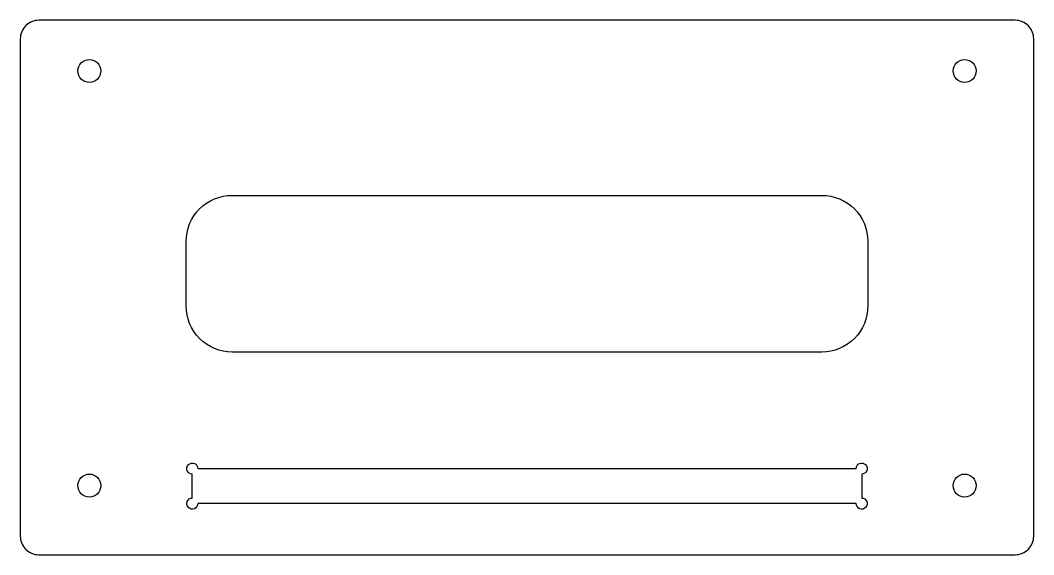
# Model space of a CAD drawing. Header units: millimetres. Extents: x -55 to 55, y -30 to 28.
import ezdxf

# ---------------------------------------------------------------- set-up
doc = ezdxf.new("R2010")
doc.units = ezdxf.units.MM

msp = doc.modelspace()

# ---------------------------------------------------------------- linework, layer by layer
for points in [[(53, -30, 0.4142136), (55, -28), (55, 26, 0.4142136), (53, 28), (-53, 28, 0.4142136), (-55, 26), (-55, -28, 0.4142136), (-53, -30)], [(-37, -3), (-37, 4, -0.4142136), (-32, 9), (32, 9, -0.4142136), (37, 4), (37, -3, -0.4142136), (32, -8), (-32, -8, -0.4142136)], [(-35.725, -24.45, -2.4142136), (-36.325, -23.85), (-36.325, -21.25, -2.4142136), (-35.725, -20.65), (35.725, -20.65, -2.4142136), (36.325, -21.25), (36.325, -23.85, -2.4142136), (35.725, -24.45)]]:
    msp.add_lwpolyline(points, format="xyb", close=True)
for centre in [(-47.5, 22.5), (47.5, 22.5), (-47.5, -22.5), (47.5, -22.5)]:
    msp.add_circle(centre, 1.25)

doc.saveas('drawing.dxf')
